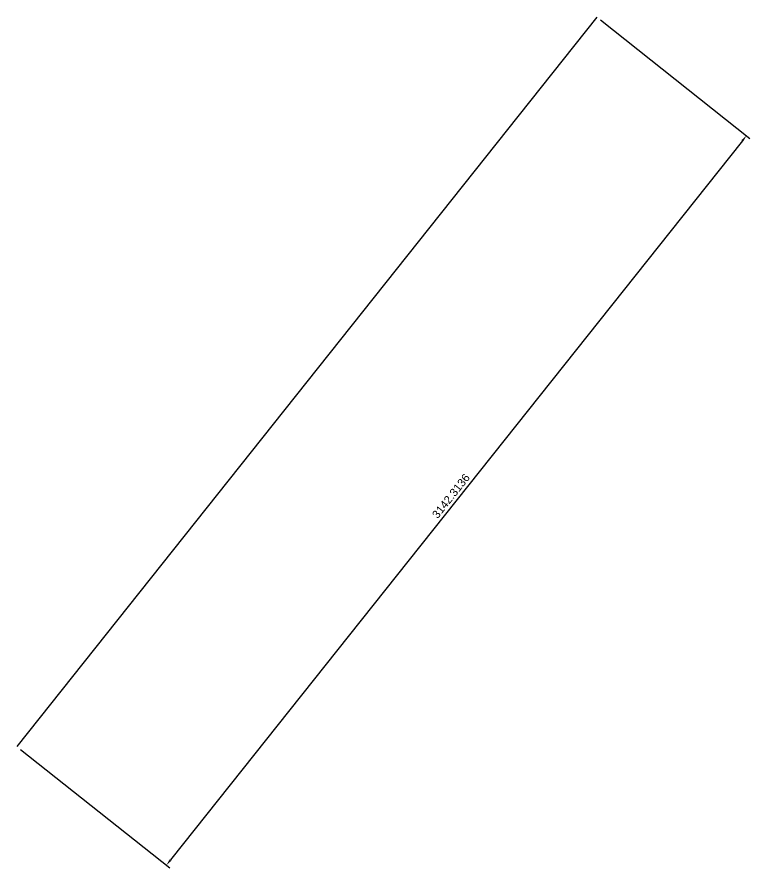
# Paper-space layout 'Layout1' of a CAD drawing. Header units: millimetres. Extents: x -993 to 8590, y -6923 to -202.
# Drawn here: x 6120 to 8590, y -3420 to -551 of the extents above; entities that cross this region are included whole.
import ezdxf

# ---------------------------------------------------------------- set-up
doc = ezdxf.new("R2010")
doc.units = ezdxf.units.MM
doc.header["$LTSCALE"] = 150
doc.layers.get('DEFPOINTS').update_dxf_attribs({"color": 251})
doc.layers.add('2', color=2, linetype='Continuous')
doc.styles.add('thuong', font='Vnarial.ttf')
doc.dimstyles.new('D15', dxfattribs={"dimscale": 15, "dimtxt": 1.8, "dimasz": 1.5, "dimexe": 1, "dimexo": 1, "dimgap": 0.65, "dimtad": 1, "dimtoh": 1, "dimdec": 4, "dimzin": 12, "dimdsep": 46, "dimtxsty": 'thuong', "dimcen": 0.5, "dimclrd": 251, "dimclre": 251, "dimclrt": 4, "dimaunit": 1, "dimadec": 0, "dimazin": 3, "dimtfac": 1, "dimtdec": 4, "dimtofl": 0, "dimtmove": 1, "dimatfit": 3, "dimfxl": 1, "dimtolj": 1, "dimtzin": 12, "dimarcsym": 2})

# ---------------------------------------------------------------- blocks, each defined once
blk = doc.blocks.new('*D30')
at = {"layer": '2', "color": 251, "lineweight": -2}
for p, q in [((8086.2, -560), (8589.5, -959.9)), ((8563.8, -968.1), (6637, -3393.2)), ((6131.5, -3020.3), (6634.8, -3420.2))]:
    blk.add_line(p, q, dxfattribs=at)
at = {"layer": '2', "color": 251}
for points in [[(8560.8, -965.8), (8566.7, -970.5), (8577.8, -950.5)], [(6634.1, -3390.9), (6640, -3395.6), (6623, -3410.8)]]:
    blk.add_solid(points, dxfattribs=at)
at = {"layer": 'DEFPOINTS', "color": 0}
for p in [(8074.5, -550.7), (6119.7, -3011), (6623, -3410.8)]:
    blk.add_point(p, dxfattribs=at)
at = {"layer": '2', "color": 4, "insert": (7582, -2166), "char_height": 27, "attachment_point": 5, "rotation": 51.5327, "style": 'thuong'}
blk.add_mtext('\\A1;3142.3136', dxfattribs=at)

psp = doc.layouts.get("Layout1")

# ---------------------------------------------------------------- linework, layer by layer
at = {"layer": '2'}
psp.add_line((6119.7375, -3010.97666), (8074.47028, -550.66078), dxfattribs=at)

# ---------------------------------------------------------------- dimensions: what is measured, and where the dimension line sits
dim = psp.add_aligned_dim(p1=(8074.4702771719, -550.6607799662), p2=(6119.7375011611, -3010.9766570462), distance=642.8032113755, dimstyle='D15', dxfattribs=at)
dim.commit()
dim.dimension.update_dxf_attribs({"geometry": '*D30', "text_midpoint": (7581.9605320346, -2166.0396490013)})

doc.saveas('drawing.dxf')
